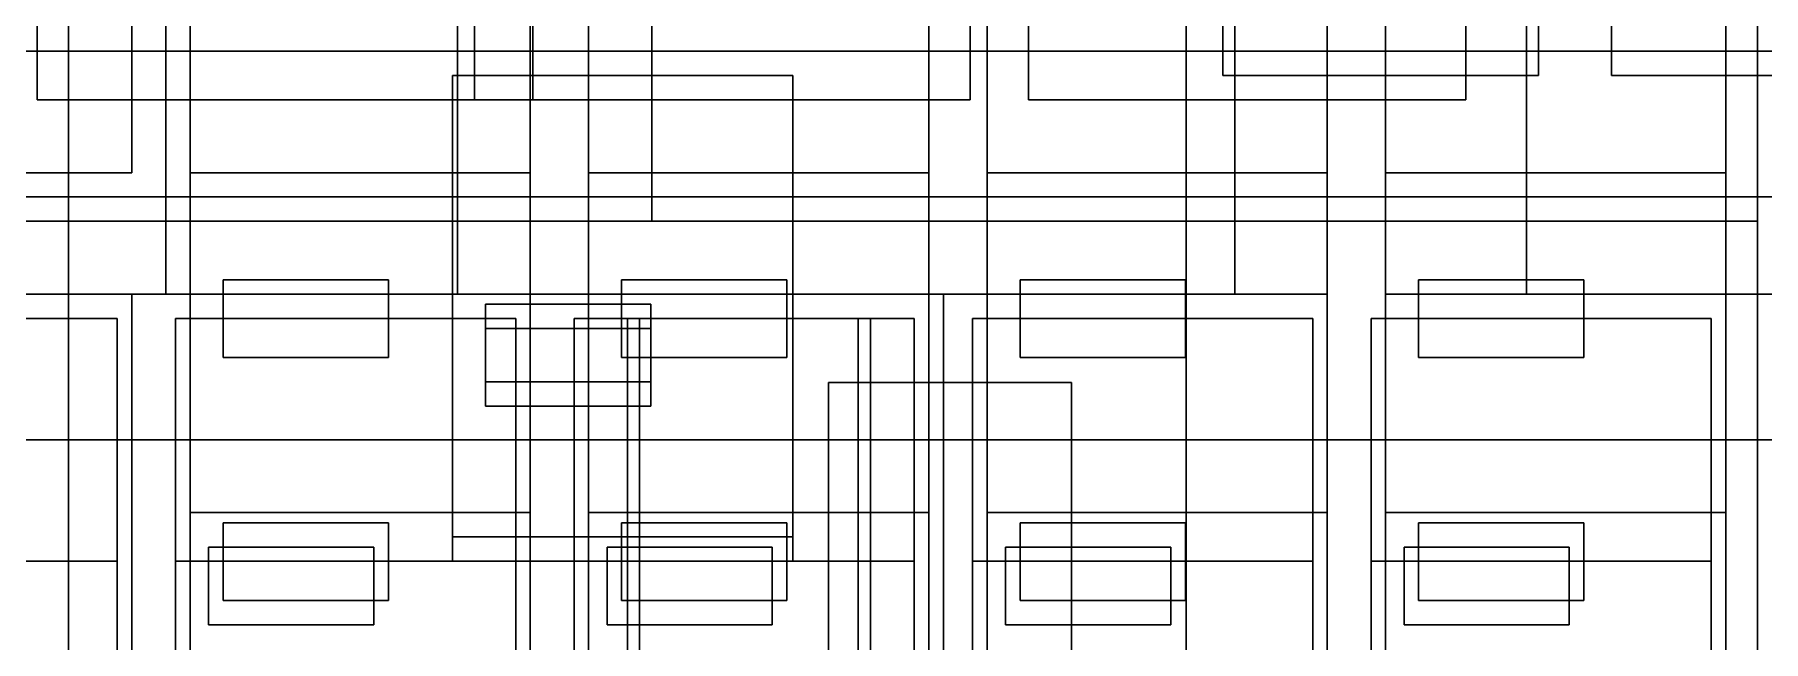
# Model space of a CAD drawing. Header units: feet. Extents: x -228 to 222, y -147 to 142.
# Drawn here: x 16.6 to 87.8, y -1.3 to 23.7 of the extents above; entities that cross this region are included whole.
import ezdxf

# ---------------------------------------------------------------- set-up
doc = ezdxf.new("R2010")
doc.units = ezdxf.units.FT
for name, color, linetype in [('bed', 7, 'CONTINUOUS'), ('burn_icu', 7, 'CONTINUOUS'), ('corridor_patient', 7, 'CONTINUOUS'), ('corridor_restricted', 7, 'CONTINUOUS'), ('corridor_sterile', 7, 'CONTINUOUS'), ('ed', 7, 'CONTINUOUS'), ('floor', 7, 'CONTINUOUS'), ('icu', 7, 'CONTINUOUS'), ('isolation_bed', 7, 'CONTINUOUS'), ('med_surg', 7, 'CONTINUOUS'), ('nicu', 7, 'CONTINUOUS'), ('oncology', 7, 'CONTINUOUS'), ('picu', 7, 'CONTINUOUS'), ('procedure', 7, 'CONTINUOUS'), ('rehab', 7, 'CONTINUOUS'), ('telemetry', 7, 'CONTINUOUS'), ('utility', 7, 'CONTINUOUS'), ('women', 7, 'CONTINUOUS')]:
    doc.layers.add(name, color=color, linetype=linetype)

msp = doc.modelspace()

# ---------------------------------------------------------------- linework, layer by layer
at = {"layer": 'bed'}
for points in [[(31.16, 13.58, 78.75), (24.36, 13.58, 78.75), (24.36, 13.58, 80.95), (31.16, 13.58, 80.95)], [(24.36, 13.58, 78.75), (24.36, 10.38, 78.75), (24.36, 10.38, 80.95), (24.36, 13.58, 80.95)], [(24.36, 10.38, 80.95), (31.16, 10.38, 80.95), (31.16, 13.58, 80.95), (24.36, 13.58, 80.95)], [(24.36, 10.38, 78.75), (24.36, 13.58, 78.75), (31.16, 13.58, 78.75), (31.16, 10.38, 78.75)], [(31.16, 13.58, 93.75), (24.36, 13.58, 93.75), (24.36, 13.58, 95.95), (31.16, 13.58, 95.95)], [(24.36, 13.58, 93.75), (24.36, 10.38, 93.75), (24.36, 10.38, 95.95), (24.36, 13.58, 95.95)], [(24.36, 10.38, 95.95), (31.16, 10.38, 95.95), (31.16, 13.58, 95.95), (24.36, 13.58, 95.95)], [(24.36, 10.38, 93.75), (24.36, 13.58, 93.75), (31.16, 13.58, 93.75), (31.16, 10.38, 93.75)], [(31.16, 13.58, 108.75), (24.36, 13.58, 108.75), (24.36, 13.58, 110.95), (31.16, 13.58, 110.95)], [(24.36, 13.58, 108.75), (24.36, 10.38, 108.75), (24.36, 10.38, 110.95), (24.36, 13.58, 110.95)], [(24.36, 10.38, 110.95), (31.16, 10.38, 110.95), (31.16, 13.58, 110.95), (24.36, 13.58, 110.95)], [(24.36, 10.38, 108.75), (24.36, 13.58, 108.75), (31.16, 13.58, 108.75), (31.16, 10.38, 108.75)], [(31.16, 13.58, 123.75), (24.36, 13.58, 123.75), (24.36, 13.58, 125.95), (31.16, 13.58, 125.95)], [(24.36, 13.58, 123.75), (24.36, 10.38, 123.75), (24.36, 10.38, 125.95), (24.36, 13.58, 125.95)], [(24.36, 10.38, 125.95), (31.16, 10.38, 125.95), (31.16, 13.58, 125.95), (24.36, 13.58, 125.95)], [(24.36, 10.38, 123.75), (24.36, 13.58, 123.75), (31.16, 13.58, 123.75), (31.16, 10.38, 123.75)], [(31.16, 10.38, 78.75), (31.16, 13.58, 78.75), (31.16, 13.58, 80.95), (31.16, 10.38, 80.95)], [(31.16, 10.38, 93.75), (31.16, 13.58, 93.75), (31.16, 13.58, 95.95), (31.16, 10.38, 95.95)], [(31.16, 10.38, 108.75), (31.16, 13.58, 108.75), (31.16, 13.58, 110.95), (31.16, 10.38, 110.95)], [(31.16, 10.38, 123.75), (31.16, 13.58, 123.75), (31.16, 13.58, 125.95), (31.16, 10.38, 125.95)], [(47.56, 13.58, 78.75), (40.76, 13.58, 78.75), (40.76, 13.58, 80.95), (47.56, 13.58, 80.95)], [(40.76, 13.58, 78.75), (40.76, 10.38, 78.75), (40.76, 10.38, 80.95), (40.76, 13.58, 80.95)], [(40.76, 10.38, 80.95), (47.56, 10.38, 80.95), (47.56, 13.58, 80.95), (40.76, 13.58, 80.95)], [(40.76, 10.38, 78.75), (40.76, 13.58, 78.75), (47.56, 13.58, 78.75), (47.56, 10.38, 78.75)], [(47.56, 13.58, 93.75), (40.76, 13.58, 93.75), (40.76, 13.58, 95.95), (47.56, 13.58, 95.95)], [(40.76, 13.58, 93.75), (40.76, 10.38, 93.75), (40.76, 10.38, 95.95), (40.76, 13.58, 95.95)], [(40.76, 10.38, 95.95), (47.56, 10.38, 95.95), (47.56, 13.58, 95.95), (40.76, 13.58, 95.95)], [(40.76, 10.38, 93.75), (40.76, 13.58, 93.75), (47.56, 13.58, 93.75), (47.56, 10.38, 93.75)], [(47.56, 13.58, 108.75), (40.76, 13.58, 108.75), (40.76, 13.58, 110.95), (47.56, 13.58, 110.95)], [(40.76, 13.58, 108.75), (40.76, 10.38, 108.75), (40.76, 10.38, 110.95), (40.76, 13.58, 110.95)], [(40.76, 10.38, 110.95), (47.56, 10.38, 110.95), (47.56, 13.58, 110.95), (40.76, 13.58, 110.95)], [(40.76, 10.38, 108.75), (40.76, 13.58, 108.75), (47.56, 13.58, 108.75), (47.56, 10.38, 108.75)], [(47.56, 13.58, 123.75), (40.76, 13.58, 123.75), (40.76, 13.58, 125.95), (47.56, 13.58, 125.95)], [(40.76, 13.58, 123.75), (40.76, 10.38, 123.75), (40.76, 10.38, 125.95), (40.76, 13.58, 125.95)], [(40.76, 10.38, 125.95), (47.56, 10.38, 125.95), (47.56, 13.58, 125.95), (40.76, 13.58, 125.95)], [(40.76, 10.38, 123.75), (40.76, 13.58, 123.75), (47.56, 13.58, 123.75), (47.56, 10.38, 123.75)], [(47.56, 10.38, 78.75), (47.56, 13.58, 78.75), (47.56, 13.58, 80.95), (47.56, 10.38, 80.95)], [(47.56, 10.38, 93.75), (47.56, 13.58, 93.75), (47.56, 13.58, 95.95), (47.56, 10.38, 95.95)], [(47.56, 10.38, 108.75), (47.56, 13.58, 108.75), (47.56, 13.58, 110.95), (47.56, 10.38, 110.95)], [(47.56, 10.38, 123.75), (47.56, 13.58, 123.75), (47.56, 13.58, 125.95), (47.56, 10.38, 125.95)], [(63.96, 13.58, 78.75), (57.16, 13.58, 78.75), (57.16, 13.58, 80.95), (63.96, 13.58, 80.95)], [(57.16, 13.58, 78.75), (57.16, 10.38, 78.75), (57.16, 10.38, 80.95), (57.16, 13.58, 80.95)], [(57.16, 10.38, 80.95), (63.96, 10.38, 80.95), (63.96, 13.58, 80.95), (57.16, 13.58, 80.95)], [(57.16, 10.38, 78.75), (57.16, 13.58, 78.75), (63.96, 13.58, 78.75), (63.96, 10.38, 78.75)], [(63.96, 13.58, 93.75), (57.16, 13.58, 93.75), (57.16, 13.58, 95.95), (63.96, 13.58, 95.95)], [(57.16, 13.58, 93.75), (57.16, 10.38, 93.75), (57.16, 10.38, 95.95), (57.16, 13.58, 95.95)], [(57.16, 10.38, 95.95), (63.96, 10.38, 95.95), (63.96, 13.58, 95.95), (57.16, 13.58, 95.95)], [(57.16, 10.38, 93.75), (57.16, 13.58, 93.75), (63.96, 13.58, 93.75), (63.96, 10.38, 93.75)], [(63.96, 13.58, 108.75), (57.16, 13.58, 108.75), (57.16, 13.58, 110.95), (63.96, 13.58, 110.95)], [(57.16, 13.58, 108.75), (57.16, 10.38, 108.75), (57.16, 10.38, 110.95), (57.16, 13.58, 110.95)], [(57.16, 10.38, 110.95), (63.96, 10.38, 110.95), (63.96, 13.58, 110.95), (57.16, 13.58, 110.95)], [(57.16, 10.38, 108.75), (57.16, 13.58, 108.75), (63.96, 13.58, 108.75), (63.96, 10.38, 108.75)], [(63.96, 13.58, 123.75), (57.16, 13.58, 123.75), (57.16, 13.58, 125.95), (63.96, 13.58, 125.95)], [(57.16, 13.58, 123.75), (57.16, 10.38, 123.75), (57.16, 10.38, 125.95), (57.16, 13.58, 125.95)], [(57.16, 10.38, 125.95), (63.96, 10.38, 125.95), (63.96, 13.58, 125.95), (57.16, 13.58, 125.95)], [(57.16, 10.38, 123.75), (57.16, 13.58, 123.75), (63.96, 13.58, 123.75), (63.96, 10.38, 123.75)], [(63.96, 10.38, 78.75), (63.96, 13.58, 78.75), (63.96, 13.58, 80.95), (63.96, 10.38, 80.95)], [(63.96, 10.38, 93.75), (63.96, 13.58, 93.75), (63.96, 13.58, 95.95), (63.96, 10.38, 95.95)], [(63.96, 10.38, 108.75), (63.96, 13.58, 108.75), (63.96, 13.58, 110.95), (63.96, 10.38, 110.95)], [(63.96, 10.38, 123.75), (63.96, 13.58, 123.75), (63.96, 13.58, 125.95), (63.96, 10.38, 125.95)], [(80.36, 13.58, 78.75), (73.56, 13.58, 78.75), (73.56, 13.58, 80.95), (80.36, 13.58, 80.95)], [(73.56, 13.58, 78.75), (73.56, 10.38, 78.75), (73.56, 10.38, 80.95), (73.56, 13.58, 80.95)], [(73.56, 10.38, 80.95), (80.36, 10.38, 80.95), (80.36, 13.58, 80.95), (73.56, 13.58, 80.95)], [(73.56, 10.38, 78.75), (73.56, 13.58, 78.75), (80.36, 13.58, 78.75), (80.36, 10.38, 78.75)], [(80.36, 13.58, 93.75), (73.56, 13.58, 93.75), (73.56, 13.58, 95.95), (80.36, 13.58, 95.95)], [(73.56, 13.58, 93.75), (73.56, 10.38, 93.75), (73.56, 10.38, 95.95), (73.56, 13.58, 95.95)], [(73.56, 10.38, 95.95), (80.36, 10.38, 95.95), (80.36, 13.58, 95.95), (73.56, 13.58, 95.95)], [(73.56, 10.38, 93.75), (73.56, 13.58, 93.75), (80.36, 13.58, 93.75), (80.36, 10.38, 93.75)], [(80.36, 13.58, 108.75), (73.56, 13.58, 108.75), (73.56, 13.58, 110.95), (80.36, 13.58, 110.95)], [(73.56, 13.58, 108.75), (73.56, 10.38, 108.75), (73.56, 10.38, 110.95), (73.56, 13.58, 110.95)], [(73.56, 10.38, 110.95), (80.36, 10.38, 110.95), (80.36, 13.58, 110.95), (73.56, 13.58, 110.95)], [(73.56, 10.38, 108.75), (73.56, 13.58, 108.75), (80.36, 13.58, 108.75), (80.36, 10.38, 108.75)], [(80.36, 13.58, 123.75), (73.56, 13.58, 123.75), (73.56, 13.58, 125.95), (80.36, 13.58, 125.95)], [(73.56, 13.58, 123.75), (73.56, 10.38, 123.75), (73.56, 10.38, 125.95), (73.56, 13.58, 125.95)], [(73.56, 10.38, 125.95), (80.36, 10.38, 125.95), (80.36, 13.58, 125.95), (73.56, 13.58, 125.95)], [(73.56, 10.38, 123.75), (73.56, 13.58, 123.75), (80.36, 13.58, 123.75), (80.36, 10.38, 123.75)], [(80.36, 10.38, 78.75), (80.36, 13.58, 78.75), (80.36, 13.58, 80.95), (80.36, 10.38, 80.95)], [(80.36, 10.38, 93.75), (80.36, 13.58, 93.75), (80.36, 13.58, 95.95), (80.36, 10.38, 95.95)], [(80.36, 10.38, 108.75), (80.36, 13.58, 108.75), (80.36, 13.58, 110.95), (80.36, 10.38, 110.95)], [(80.36, 10.38, 123.75), (80.36, 13.58, 123.75), (80.36, 13.58, 125.95), (80.36, 10.38, 125.95)], [(41.96, 12.58, 123.75), (35.16, 12.58, 123.75), (35.16, 12.58, 125.95), (41.96, 12.58, 125.95)], [(35.16, 12.58, 123.75), (35.16, 9.38, 123.75), (35.16, 9.38, 125.95), (35.16, 12.58, 125.95)], [(35.16, 9.38, 125.95), (41.96, 9.38, 125.95), (41.96, 12.58, 125.95), (35.16, 12.58, 125.95)], [(35.16, 9.38, 123.75), (35.16, 12.58, 123.75), (41.96, 12.58, 123.75), (41.96, 9.38, 123.75)], [(41.96, 9.38, 123.75), (41.96, 12.58, 123.75), (41.96, 12.58, 125.95), (41.96, 9.38, 125.95)], [(41.96, 11.58, 123.75), (35.16, 11.58, 123.75), (35.16, 11.58, 125.95), (41.96, 11.58, 125.95)], [(35.16, 11.58, 123.75), (35.16, 8.38, 123.75), (35.16, 8.38, 125.95), (35.16, 11.58, 125.95)], [(35.16, 8.38, 125.95), (41.96, 8.38, 125.95), (41.96, 11.58, 125.95), (35.16, 11.58, 125.95)], [(35.16, 8.38, 123.75), (35.16, 11.58, 123.75), (41.96, 11.58, 123.75), (41.96, 8.38, 123.75)], [(41.96, 8.38, 123.75), (41.96, 11.58, 123.75), (41.96, 11.58, 125.95), (41.96, 8.38, 125.95)], [(24.36, 10.38, 78.75), (31.16, 10.38, 78.75), (31.16, 10.38, 80.95), (24.36, 10.38, 80.95)], [(24.36, 10.38, 93.75), (31.16, 10.38, 93.75), (31.16, 10.38, 95.95), (24.36, 10.38, 95.95)], [(24.36, 10.38, 108.75), (31.16, 10.38, 108.75), (31.16, 10.38, 110.95), (24.36, 10.38, 110.95)], [(24.36, 10.38, 123.75), (31.16, 10.38, 123.75), (31.16, 10.38, 125.95), (24.36, 10.38, 125.95)], [(40.76, 10.38, 78.75), (47.56, 10.38, 78.75), (47.56, 10.38, 80.95), (40.76, 10.38, 80.95)], [(40.76, 10.38, 93.75), (47.56, 10.38, 93.75), (47.56, 10.38, 95.95), (40.76, 10.38, 95.95)], [(40.76, 10.38, 108.75), (47.56, 10.38, 108.75), (47.56, 10.38, 110.95), (40.76, 10.38, 110.95)], [(40.76, 10.38, 123.75), (47.56, 10.38, 123.75), (47.56, 10.38, 125.95), (40.76, 10.38, 125.95)], [(57.16, 10.38, 78.75), (63.96, 10.38, 78.75), (63.96, 10.38, 80.95), (57.16, 10.38, 80.95)], [(57.16, 10.38, 93.75), (63.96, 10.38, 93.75), (63.96, 10.38, 95.95), (57.16, 10.38, 95.95)], [(57.16, 10.38, 108.75), (63.96, 10.38, 108.75), (63.96, 10.38, 110.95), (57.16, 10.38, 110.95)], [(57.16, 10.38, 123.75), (63.96, 10.38, 123.75), (63.96, 10.38, 125.95), (57.16, 10.38, 125.95)], [(73.56, 10.38, 78.75), (80.36, 10.38, 78.75), (80.36, 10.38, 80.95), (73.56, 10.38, 80.95)], [(73.56, 10.38, 93.75), (80.36, 10.38, 93.75), (80.36, 10.38, 95.95), (73.56, 10.38, 95.95)], [(73.56, 10.38, 108.75), (80.36, 10.38, 108.75), (80.36, 10.38, 110.95), (73.56, 10.38, 110.95)], [(73.56, 10.38, 123.75), (80.36, 10.38, 123.75), (80.36, 10.38, 125.95), (73.56, 10.38, 125.95)], [(35.16, 9.38, 123.75), (41.96, 9.38, 123.75), (41.96, 9.38, 125.95), (35.16, 9.38, 125.95)], [(35.16, 8.38, 123.75), (41.96, 8.38, 123.75), (41.96, 8.38, 125.95), (35.16, 8.38, 125.95)], [(31.16, 3.58, 168.75), (24.36, 3.58, 168.75), (24.36, 3.58, 170.95), (31.16, 3.58, 170.95)], [(24.36, 3.58, 168.75), (24.36, 0.38, 168.75), (24.36, 0.38, 170.95), (24.36, 3.58, 170.95)], [(24.36, 0.38, 170.95), (31.16, 0.38, 170.95), (31.16, 3.58, 170.95), (24.36, 3.58, 170.95)], [(24.36, 0.38, 168.75), (24.36, 3.58, 168.75), (31.16, 3.58, 168.75), (31.16, 0.38, 168.75)], [(31.16, 3.58, 183.75), (24.36, 3.58, 183.75), (24.36, 3.58, 185.95), (31.16, 3.58, 185.95)], [(24.36, 3.58, 183.75), (24.36, 0.38, 183.75), (24.36, 0.38, 185.95), (24.36, 3.58, 185.95)], [(24.36, 0.38, 185.95), (31.16, 0.38, 185.95), (31.16, 3.58, 185.95), (24.36, 3.58, 185.95)], [(24.36, 0.38, 183.75), (24.36, 3.58, 183.75), (31.16, 3.58, 183.75), (31.16, 0.38, 183.75)], [(31.16, 0.38, 168.75), (31.16, 3.58, 168.75), (31.16, 3.58, 170.95), (31.16, 0.38, 170.95)], [(31.16, 0.38, 183.75), (31.16, 3.58, 183.75), (31.16, 3.58, 185.95), (31.16, 0.38, 185.95)], [(47.56, 3.58, 168.75), (40.76, 3.58, 168.75), (40.76, 3.58, 170.95), (47.56, 3.58, 170.95)], [(40.76, 3.58, 168.75), (40.76, 0.38, 168.75), (40.76, 0.38, 170.95), (40.76, 3.58, 170.95)], [(40.76, 0.38, 170.95), (47.56, 0.38, 170.95), (47.56, 3.58, 170.95), (40.76, 3.58, 170.95)], [(40.76, 0.38, 168.75), (40.76, 3.58, 168.75), (47.56, 3.58, 168.75), (47.56, 0.38, 168.75)], [(47.56, 0.38, 168.75), (47.56, 3.58, 168.75), (47.56, 3.58, 170.95), (47.56, 0.38, 170.95)], [(63.96, 3.58, 168.75), (57.16, 3.58, 168.75), (57.16, 3.58, 170.95), (63.96, 3.58, 170.95)], [(57.16, 3.58, 168.75), (57.16, 0.38, 168.75), (57.16, 0.38, 170.95), (57.16, 3.58, 170.95)], [(57.16, 0.38, 170.95), (63.96, 0.38, 170.95), (63.96, 3.58, 170.95), (57.16, 3.58, 170.95)], [(57.16, 0.38, 168.75), (57.16, 3.58, 168.75), (63.96, 3.58, 168.75), (63.96, 0.38, 168.75)], [(63.96, 0.38, 168.75), (63.96, 3.58, 168.75), (63.96, 3.58, 170.95), (63.96, 0.38, 170.95)], [(80.36, 3.58, 168.75), (73.56, 3.58, 168.75), (73.56, 3.58, 170.95), (80.36, 3.58, 170.95)], [(73.56, 3.58, 168.75), (73.56, 0.38, 168.75), (73.56, 0.38, 170.95), (73.56, 3.58, 170.95)], [(73.56, 0.38, 170.95), (80.36, 0.38, 170.95), (80.36, 3.58, 170.95), (73.56, 3.58, 170.95)], [(73.56, 0.38, 168.75), (73.56, 3.58, 168.75), (80.36, 3.58, 168.75), (80.36, 0.38, 168.75)], [(80.36, 0.38, 168.75), (80.36, 3.58, 168.75), (80.36, 3.58, 170.95), (80.36, 0.38, 170.95)], [(46.96, 2.58, 138.75), (40.16, 2.58, 138.75), (40.16, 2.58, 140.95), (46.96, 2.58, 140.95)], [(40.16, 2.58, 138.75), (40.16, -0.62, 138.75), (40.16, -0.62, 140.95), (40.16, 2.58, 140.95)], [(40.16, -0.62, 140.95), (46.96, -0.62, 140.95), (46.96, 2.58, 140.95), (40.16, 2.58, 140.95)], [(40.16, -0.62, 138.75), (40.16, 2.58, 138.75), (46.96, 2.58, 138.75), (46.96, -0.62, 138.75)], [(46.96, -0.62, 138.75), (46.96, 2.58, 138.75), (46.96, 2.58, 140.95), (46.96, -0.62, 140.95)], [(63.36, 2.58, 138.75), (56.56, 2.58, 138.75), (56.56, 2.58, 140.95), (63.36, 2.58, 140.95)], [(56.56, 2.58, 138.75), (56.56, -0.62, 138.75), (56.56, -0.62, 140.95), (56.56, 2.58, 140.95)], [(56.56, -0.62, 140.95), (63.36, -0.62, 140.95), (63.36, 2.58, 140.95), (56.56, 2.58, 140.95)], [(56.56, -0.62, 138.75), (56.56, 2.58, 138.75), (63.36, 2.58, 138.75), (63.36, -0.62, 138.75)], [(63.36, -0.62, 138.75), (63.36, 2.58, 138.75), (63.36, 2.58, 140.95), (63.36, -0.62, 140.95)], [(79.76, 2.58, 138.75), (72.96, 2.58, 138.75), (72.96, 2.58, 140.95), (79.76, 2.58, 140.95)], [(72.96, 2.58, 138.75), (72.96, -0.62, 138.75), (72.96, -0.62, 140.95), (72.96, 2.58, 140.95)], [(72.96, -0.62, 140.95), (79.76, -0.62, 140.95), (79.76, 2.58, 140.95), (72.96, 2.58, 140.95)], [(72.96, -0.62, 138.75), (72.96, 2.58, 138.75), (79.76, 2.58, 138.75), (79.76, -0.62, 138.75)], [(79.76, -0.62, 138.75), (79.76, 2.58, 138.75), (79.76, 2.58, 140.95), (79.76, -0.62, 140.95)], [(24.36, 0.38, 168.75), (31.16, 0.38, 168.75), (31.16, 0.38, 170.95), (24.36, 0.38, 170.95)], [(24.36, 0.38, 183.75), (31.16, 0.38, 183.75), (31.16, 0.38, 185.95), (24.36, 0.38, 185.95)], [(40.76, 0.38, 168.75), (47.56, 0.38, 168.75), (47.56, 0.38, 170.95), (40.76, 0.38, 170.95)], [(57.16, 0.38, 168.75), (63.96, 0.38, 168.75), (63.96, 0.38, 170.95), (57.16, 0.38, 170.95)], [(73.56, 0.38, 168.75), (80.36, 0.38, 168.75), (80.36, 0.38, 170.95), (73.56, 0.38, 170.95)], [(40.16, -0.62, 138.75), (46.96, -0.62, 138.75), (46.96, -0.62, 140.95), (40.16, -0.62, 140.95)], [(56.56, -0.62, 138.75), (63.36, -0.62, 138.75), (63.36, -0.62, 140.95), (56.56, -0.62, 140.95)], [(72.96, -0.62, 138.75), (79.76, -0.62, 138.75), (79.76, -0.62, 140.95), (72.96, -0.62, 140.95)]]:
    msp.add_3dface(points, dxfattribs=at)
at = {"layer": 'burn_icu'}
for points in [[(87.5, 42, 60), (87.5, -42, 60), (87.5, -42, 62.5), (87.5, 42, 62.5)], [(87.5, -42, 62.5), (222.5, -42, 62.5), (222.5, 42, 62.5), (87.5, 42, 62.5)], [(87.5, -42, 60), (87.5, 42, 60), (222.5, 42, 60), (222.5, -42, 60)]]:
    msp.add_3dface(points, dxfattribs=at)
at = {"layer": 'corridor_patient'}
for points in [[(51, 12, 62.4), (41, 12, 62.4), (41, 12, 63.6), (51, 12, 63.6)], [(41, 12, 62.4), (41, -56, 62.4), (41, -56, 63.6), (41, 12, 63.6)], [(41, -56, 63.6), (51, -56, 63.6), (51, 12, 63.6), (41, 12, 63.6)], [(41, -56, 62.4), (41, 12, 62.4), (51, 12, 62.4), (51, -56, 62.4)], [(50.5, 12, 122.4), (41.5, 12, 122.4), (41.5, 12, 123.6), (50.5, 12, 123.6)], [(41.5, 12, 122.4), (41.5, -56, 122.4), (41.5, -56, 123.6), (41.5, 12, 123.6)], [(41.5, -56, 123.6), (50.5, -56, 123.6), (50.5, 12, 123.6), (41.5, 12, 123.6)], [(41.5, -56, 122.4), (41.5, 12, 122.4), (50.5, 12, 122.4), (50.5, -56, 122.4)], [(50.5, -56, 122.4), (50.5, 12, 122.4), (50.5, 12, 123.6), (50.5, -56, 123.6)], [(51, -56, 62.4), (51, 12, 62.4), (51, 12, 63.6), (51, -56, 63.6)], [(59.28, 9.36, 32.4), (49.28, 9.36, 32.4), (49.28, 9.36, 33.6), (59.28, 9.36, 33.6)], [(49.28, 9.36, 32.4), (49.28, -58.64, 32.4), (49.28, -58.64, 33.6), (49.28, 9.36, 33.6)], [(49.28, -58.64, 33.6), (59.28, -58.64, 33.6), (59.28, 9.36, 33.6), (49.28, 9.36, 33.6)], [(49.28, -58.64, 32.4), (49.28, 9.36, 32.4), (59.28, 9.36, 32.4), (59.28, -58.64, 32.4)], [(59.28, -58.64, 32.4), (59.28, 9.36, 32.4), (59.28, 9.36, 33.6), (59.28, -58.64, 33.6)]]:
    msp.add_3dface(points, dxfattribs=at)
at = {"layer": 'corridor_restricted'}
for points in [[(59.28, 9.36, 47.4), (49.28, 9.36, 47.4), (49.28, 9.36, 48.6), (59.28, 9.36, 48.6)], [(49.28, 9.36, 47.4), (49.28, -58.64, 47.4), (49.28, -58.64, 48.6), (49.28, 9.36, 48.6)], [(49.28, -58.64, 48.6), (59.28, -58.64, 48.6), (59.28, 9.36, 48.6), (49.28, 9.36, 48.6)], [(49.28, -58.64, 47.4), (49.28, 9.36, 47.4), (59.28, 9.36, 47.4), (59.28, -58.64, 47.4)], [(59.28, -58.64, 47.4), (59.28, 9.36, 47.4), (59.28, 9.36, 48.6), (59.28, -58.64, 48.6)]]:
    msp.add_3dface(points, dxfattribs=at)
at = {"layer": 'corridor_sterile'}
for points in [[(54, 13, 45), (-54, 13, 45), (-54, 13, 49.4), (54, 13, 49.4)], [(-54, -13, 49.4), (54, -13, 49.4), (54, 13, 49.4), (-54, 13, 49.4)], [(-54, -13, 45), (-54, 13, 45), (54, 13, 45), (54, -13, 45)], [(54, -13, 45), (54, 13, 45), (54, 13, 49.4), (54, -13, 49.4)]]:
    msp.add_3dface(points, dxfattribs=at)
at = {"layer": 'ed'}
for points in [[(65.5, 38, 30), (65.5, 22, 30), (65.5, 22, 34.6), (65.5, 38, 34.6)], [(65.5, 22, 34.6), (78.5, 22, 34.6), (78.5, 38, 34.6), (65.5, 38, 34.6)], [(65.5, 22, 30), (65.5, 38, 30), (78.5, 38, 30), (78.5, 22, 30)], [(78.5, 22, 30), (78.5, 38, 30), (78.5, 38, 34.6), (78.5, 22, 34.6)], [(81.5, 38, 30), (81.5, 22, 30), (81.5, 22, 34.6), (81.5, 38, 34.6)], [(81.5, 22, 34.6), (94.5, 22, 34.6), (94.5, 38, 34.6), (81.5, 38, 34.6)], [(81.5, 22, 30), (81.5, 38, 30), (94.5, 38, 30), (94.5, 22, 30)], [(65.5, 22, 30), (78.5, 22, 30), (78.5, 22, 34.6), (65.5, 22, 34.6)], [(81.5, 22, 30), (94.5, 22, 30), (94.5, 22, 34.6), (81.5, 22, 34.6)]]:
    msp.add_3dface(points, dxfattribs=at)
at = {"layer": 'floor'}
for points in [[(-215, -135, 0.275), (215, -135, 0.275), (215, 135, 0.275), (-215, 135, 0.275)], [(-215, -135, -0.275), (-215, 135, -0.275), (215, 135, -0.275), (215, -135, -0.275)], [(-215, -135, 15.275), (215, -135, 15.275), (215, 135, 15.275), (-215, 135, 15.275)], [(-215, -135, 14.725), (-215, 135, 14.725), (215, 135, 14.725), (215, -135, 14.725)], [(-215, -135, 30.275), (215, -135, 30.275), (215, 135, 30.275), (-215, 135, 30.275)], [(-215, -135, 29.725), (-215, 135, 29.725), (215, 135, 29.725), (215, -135, 29.725)], [(-215, -135, 45.275), (215, -135, 45.275), (215, 135, 45.275), (-215, 135, 45.275)], [(-215, -135, 44.725), (-215, 135, 44.725), (215, 135, 44.725), (215, -135, 44.725)], [(-215, -135, 60.275), (215, -135, 60.275), (215, 135, 60.275), (-215, 135, 60.275)], [(-215, -135, 59.725), (-215, 135, 59.725), (215, 135, 59.725), (215, -135, 59.725)], [(-165, -105, 75.275), (165, -105, 75.275), (165, 105, 75.275), (-165, 105, 75.275)], [(-165, -105, 74.725), (-165, 105, 74.725), (165, 105, 74.725), (165, -105, 74.725)], [(-165, -105, 90.275), (165, -105, 90.275), (165, 105, 90.275), (-165, 105, 90.275)], [(-165, -105, 89.725), (-165, 105, 89.725), (165, 105, 89.725), (165, -105, 89.725)], [(-165, -105, 105.275), (165, -105, 105.275), (165, 105, 105.275), (-165, 105, 105.275)], [(-165, -105, 104.725), (-165, 105, 104.725), (165, 105, 104.725), (165, -105, 104.725)], [(-165, -105, 120.275), (165, -105, 120.275), (165, 105, 120.275), (-165, 105, 120.275)], [(-165, -105, 119.725), (-165, 105, 119.725), (165, 105, 119.725), (165, -105, 119.725)], [(-165, -105, 135.275), (165, -105, 135.275), (165, 105, 135.275), (-165, 105, 135.275)], [(-165, -105, 134.725), (-165, 105, 134.725), (165, 105, 134.725), (165, -105, 134.725)], [(-165, -105, 150.275), (165, -105, 150.275), (165, 105, 150.275), (-165, 105, 150.275)], [(-165, -105, 149.725), (-165, 105, 149.725), (165, 105, 149.725), (165, -105, 149.725)], [(-165, -105, 165.275), (165, -105, 165.275), (165, 105, 165.275), (-165, 105, 165.275)], [(-165, -105, 164.725), (-165, 105, 164.725), (165, 105, 164.725), (165, -105, 164.725)], [(-165, -105, 180.275), (165, -105, 180.275), (165, 105, 180.275), (-165, 105, 180.275)], [(-165, -105, 179.725), (-165, 105, 179.725), (165, 105, 179.725), (165, -105, 179.725)], [(-165, -95, 195.275), (165, -95, 195.275), (165, 95, 195.275), (-165, 95, 195.275)], [(-165, -95, 194.725), (-165, 95, 194.725), (165, 95, 194.725), (165, -95, 194.725)], [(-165, -95, 210.275), (165, -95, 210.275), (165, 95, 210.275), (-165, 95, 210.275)], [(-165, -95, 209.725), (-165, 95, 209.725), (165, 95, 209.725), (165, -95, 209.725)], [(-130, -75, 225.275), (130, -75, 225.275), (130, 75, 225.275), (-130, 75, 225.275)], [(-130, -75, 224.725), (-130, 75, 224.725), (130, 75, 224.725), (130, -75, 224.725)]]:
    msp.add_3dface(points, dxfattribs=at)
at = {"layer": 'icu'}
for points in [[(-47.5, 16, 62.5), (87.5, 16, 62.5), (87.5, 100, 62.5), (-47.5, 100, 62.5)], [(-47.5, 16, 60), (-47.5, 100, 60), (87.5, 100, 60), (87.5, 16, 60)], [(87.5, 16, 60), (87.5, 100, 60), (87.5, 100, 62.5), (87.5, 16, 62.5)], [(16.7, 43, 60), (16.7, 21, 60), (16.7, 21, 64.2), (16.7, 43, 64.2)], [(16.7, 21, 64.2), (34.7, 21, 64.2), (34.7, 43, 64.2), (16.7, 43, 64.2)], [(16.7, 21, 60), (16.7, 43, 60), (34.7, 43, 60), (34.7, 21, 60)], [(34.7, 21, 60), (34.7, 43, 60), (34.7, 43, 64.2), (34.7, 21, 64.2)], [(37.1, 43, 60), (37.1, 21, 60), (37.1, 21, 64.2), (37.1, 43, 64.2)], [(37.1, 21, 64.2), (55.1, 21, 64.2), (55.1, 43, 64.2), (37.1, 43, 64.2)], [(37.1, 21, 60), (37.1, 43, 60), (55.1, 43, 60), (55.1, 21, 60)], [(55.1, 21, 60), (55.1, 43, 60), (55.1, 43, 64.2), (55.1, 21, 64.2)], [(57.5, 43, 60), (57.5, 21, 60), (57.5, 21, 64.2), (57.5, 43, 64.2)], [(57.5, 21, 64.2), (75.5, 21, 64.2), (75.5, 43, 64.2), (57.5, 43, 64.2)], [(57.5, 21, 60), (57.5, 43, 60), (75.5, 43, 60), (75.5, 21, 60)], [(75.5, 21, 60), (75.5, 43, 60), (75.5, 43, 64.2), (75.5, 21, 64.2)], [(16.7, 21, 60), (34.7, 21, 60), (34.7, 21, 64.2), (16.7, 21, 64.2)], [(37.1, 21, 60), (55.1, 21, 60), (55.1, 21, 64.2), (37.1, 21, 64.2)], [(57.5, 21, 60), (75.5, 21, 60), (75.5, 21, 64.2), (57.5, 21, 64.2)], [(-47.5, 16, 60), (87.5, 16, 60), (87.5, 16, 62.5), (-47.5, 16, 62.5)]]:
    msp.add_3dface(points, dxfattribs=at)
at = {"layer": 'isolation_bed'}
for points in [[(30.56, 2.58, 138.75), (23.76, 2.58, 138.75), (23.76, 2.58, 140.95), (30.56, 2.58, 140.95)], [(23.76, 2.58, 138.75), (23.76, -0.62, 138.75), (23.76, -0.62, 140.95), (23.76, 2.58, 140.95)], [(23.76, -0.62, 140.95), (30.56, -0.62, 140.95), (30.56, 2.58, 140.95), (23.76, 2.58, 140.95)], [(23.76, -0.62, 138.75), (23.76, 2.58, 138.75), (30.56, 2.58, 138.75), (30.56, -0.62, 138.75)], [(30.56, -0.62, 138.75), (30.56, 2.58, 138.75), (30.56, 2.58, 140.95), (30.56, -0.62, 140.95)], [(23.76, -0.62, 138.75), (30.56, -0.62, 138.75), (30.56, -0.62, 140.95), (23.76, -0.62, 140.95)]]:
    msp.add_3dface(points, dxfattribs=at)
at = {"layer": 'med_surg'}
for points in [[(18, 52, 75), (18, -52, 75), (18, -52, 77.5), (18, 52, 77.5)], [(18, -52, 77.5), (146, -52, 77.5), (146, 52, 77.5), (18, 52, 77.5)], [(18, -52, 75), (18, 52, 75), (146, 52, 75), (146, -52, 75)], [(18, 52, 90), (18, -52, 90), (18, -52, 92.5), (18, 52, 92.5)], [(18, -52, 92.5), (146, -52, 92.5), (146, 52, 92.5), (18, 52, 92.5)], [(18, -52, 90), (18, 52, 90), (146, 52, 90), (146, -52, 90)], [(18, 52, 105), (18, -52, 105), (18, -52, 107.5), (18, 52, 107.5)], [(18, -52, 107.5), (146, -52, 107.5), (146, 52, 107.5), (18, 52, 107.5)], [(18, -52, 105), (18, 52, 105), (146, 52, 105), (146, -52, 105)], [(37, 23, 75), (23, 23, 75), (23, 23, 79.2), (37, 23, 79.2)], [(23, 23, 75), (23, 4, 75), (23, 4, 79.2), (23, 23, 79.2)], [(23, 4, 79.2), (37, 4, 79.2), (37, 23, 79.2), (23, 23, 79.2)], [(23, 4, 75), (23, 23, 75), (37, 23, 75), (37, 4, 75)], [(37, 23, 90), (23, 23, 90), (23, 23, 94.2), (37, 23, 94.2)], [(23, 23, 90), (23, 4, 90), (23, 4, 94.2), (23, 23, 94.2)], [(23, 4, 94.2), (37, 4, 94.2), (37, 23, 94.2), (23, 23, 94.2)], [(23, 4, 90), (23, 23, 90), (37, 23, 90), (37, 4, 90)], [(37, 23, 105), (23, 23, 105), (23, 23, 109.2), (37, 23, 109.2)], [(23, 23, 105), (23, 4, 105), (23, 4, 109.2), (23, 23, 109.2)], [(23, 4, 109.2), (37, 4, 109.2), (37, 23, 109.2), (23, 23, 109.2)], [(23, 4, 105), (23, 23, 105), (37, 23, 105), (37, 4, 105)], [(37, 4, 75), (37, 23, 75), (37, 23, 79.2), (37, 4, 79.2)], [(37, 4, 90), (37, 23, 90), (37, 23, 94.2), (37, 4, 94.2)], [(37, 4, 105), (37, 23, 105), (37, 23, 109.2), (37, 4, 109.2)], [(53.4, 23, 75), (39.4, 23, 75), (39.4, 23, 79.2), (53.4, 23, 79.2)], [(39.4, 23, 75), (39.4, 4, 75), (39.4, 4, 79.2), (39.4, 23, 79.2)], [(39.4, 4, 79.2), (53.4, 4, 79.2), (53.4, 23, 79.2), (39.4, 23, 79.2)], [(39.4, 4, 75), (39.4, 23, 75), (53.4, 23, 75), (53.4, 4, 75)], [(53.4, 23, 90), (39.4, 23, 90), (39.4, 23, 94.2), (53.4, 23, 94.2)], [(39.4, 23, 90), (39.4, 4, 90), (39.4, 4, 94.2), (39.4, 23, 94.2)], [(39.4, 4, 94.2), (53.4, 4, 94.2), (53.4, 23, 94.2), (39.4, 23, 94.2)], [(39.4, 4, 90), (39.4, 23, 90), (53.4, 23, 90), (53.4, 4, 90)], [(53.4, 23, 105), (39.4, 23, 105), (39.4, 23, 109.2), (53.4, 23, 109.2)], [(39.4, 23, 105), (39.4, 4, 105), (39.4, 4, 109.2), (39.4, 23, 109.2)], [(39.4, 4, 109.2), (53.4, 4, 109.2), (53.4, 23, 109.2), (39.4, 23, 109.2)], [(39.4, 4, 105), (39.4, 23, 105), (53.4, 23, 105), (53.4, 4, 105)], [(53.4, 4, 75), (53.4, 23, 75), (53.4, 23, 79.2), (53.4, 4, 79.2)], [(53.4, 4, 90), (53.4, 23, 90), (53.4, 23, 94.2), (53.4, 4, 94.2)], [(53.4, 4, 105), (53.4, 23, 105), (53.4, 23, 109.2), (53.4, 4, 109.2)], [(69.8, 23, 75), (55.8, 23, 75), (55.8, 23, 79.2), (69.8, 23, 79.2)], [(55.8, 23, 75), (55.8, 4, 75), (55.8, 4, 79.2), (55.8, 23, 79.2)], [(55.8, 4, 79.2), (69.8, 4, 79.2), (69.8, 23, 79.2), (55.8, 23, 79.2)], [(55.8, 4, 75), (55.8, 23, 75), (69.8, 23, 75), (69.8, 4, 75)], [(69.8, 23, 90), (55.8, 23, 90), (55.8, 23, 94.2), (69.8, 23, 94.2)], [(55.8, 23, 90), (55.8, 4, 90), (55.8, 4, 94.2), (55.8, 23, 94.2)], [(55.8, 4, 94.2), (69.8, 4, 94.2), (69.8, 23, 94.2), (55.8, 23, 94.2)], [(55.8, 4, 90), (55.8, 23, 90), (69.8, 23, 90), (69.8, 4, 90)], [(69.8, 23, 105), (55.8, 23, 105), (55.8, 23, 109.2), (69.8, 23, 109.2)], [(55.8, 23, 105), (55.8, 4, 105), (55.8, 4, 109.2), (55.8, 23, 109.2)], [(55.8, 4, 109.2), (69.8, 4, 109.2), (69.8, 23, 109.2), (55.8, 23, 109.2)], [(55.8, 4, 105), (55.8, 23, 105), (69.8, 23, 105), (69.8, 4, 105)], [(69.8, 4, 75), (69.8, 23, 75), (69.8, 23, 79.2), (69.8, 4, 79.2)], [(69.8, 4, 90), (69.8, 23, 90), (69.8, 23, 94.2), (69.8, 4, 94.2)], [(69.8, 4, 105), (69.8, 23, 105), (69.8, 23, 109.2), (69.8, 4, 109.2)], [(86.2, 23, 75), (72.2, 23, 75), (72.2, 23, 79.2), (86.2, 23, 79.2)], [(72.2, 23, 75), (72.2, 4, 75), (72.2, 4, 79.2), (72.2, 23, 79.2)], [(72.2, 4, 79.2), (86.2, 4, 79.2), (86.2, 23, 79.2), (72.2, 23, 79.2)], [(72.2, 4, 75), (72.2, 23, 75), (86.2, 23, 75), (86.2, 4, 75)], [(86.2, 23, 90), (72.2, 23, 90), (72.2, 23, 94.2), (86.2, 23, 94.2)], [(72.2, 23, 90), (72.2, 4, 90), (72.2, 4, 94.2), (72.2, 23, 94.2)], [(72.2, 4, 94.2), (86.2, 4, 94.2), (86.2, 23, 94.2), (72.2, 23, 94.2)], [(72.2, 4, 90), (72.2, 23, 90), (86.2, 23, 90), (86.2, 4, 90)], [(86.2, 23, 105), (72.2, 23, 105), (72.2, 23, 109.2), (86.2, 23, 109.2)], [(72.2, 23, 105), (72.2, 4, 105), (72.2, 4, 109.2), (72.2, 23, 109.2)], [(72.2, 4, 109.2), (86.2, 4, 109.2), (86.2, 23, 109.2), (72.2, 23, 109.2)], [(72.2, 4, 105), (72.2, 23, 105), (86.2, 23, 105), (86.2, 4, 105)], [(86.2, 4, 75), (86.2, 23, 75), (86.2, 23, 79.2), (86.2, 4, 79.2)], [(86.2, 4, 90), (86.2, 23, 90), (86.2, 23, 94.2), (86.2, 4, 94.2)], [(86.2, 4, 105), (86.2, 23, 105), (86.2, 23, 109.2), (86.2, 4, 109.2)], [(23, 4, 75), (37, 4, 75), (37, 4, 79.2), (23, 4, 79.2)], [(23, 4, 90), (37, 4, 90), (37, 4, 94.2), (23, 4, 94.2)], [(23, 4, 105), (37, 4, 105), (37, 4, 109.2), (23, 4, 109.2)], [(39.4, 4, 75), (53.4, 4, 75), (53.4, 4, 79.2), (39.4, 4, 79.2)], [(39.4, 4, 90), (53.4, 4, 90), (53.4, 4, 94.2), (39.4, 4, 94.2)], [(39.4, 4, 105), (53.4, 4, 105), (53.4, 4, 109.2), (39.4, 4, 109.2)], [(55.8, 4, 75), (69.8, 4, 75), (69.8, 4, 79.2), (55.8, 4, 79.2)], [(55.8, 4, 90), (69.8, 4, 90), (69.8, 4, 94.2), (55.8, 4, 94.2)], [(55.8, 4, 105), (69.8, 4, 105), (69.8, 4, 109.2), (55.8, 4, 109.2)], [(72.2, 4, 75), (86.2, 4, 75), (86.2, 4, 79.2), (72.2, 4, 79.2)], [(72.2, 4, 90), (86.2, 4, 90), (86.2, 4, 94.2), (72.2, 4, 94.2)], [(72.2, 4, 105), (86.2, 4, 105), (86.2, 4, 109.2), (72.2, 4, 109.2)]]:
    msp.add_3dface(points, dxfattribs=at)
at = {"layer": 'nicu'}
for points in [[(-86, 16, 152.5), (42, 16, 152.5), (42, 100, 152.5), (-86, 100, 152.5)], [(-86, 16, 150), (-86, 100, 150), (42, 100, 150), (42, 16, 150)], [(42, 16, 150), (42, 100, 150), (42, 100, 152.5), (42, 16, 152.5)], [(-86, 16, 150), (42, 16, 150), (42, 16, 152.5), (-86, 16, 152.5)]]:
    msp.add_3dface(points, dxfattribs=at)
at = {"layer": 'oncology'}
for points in [[(18, 42, 165), (18, -42, 165), (18, -42, 167.5), (18, 42, 167.5)], [(18, -42, 167.5), (146, -42, 167.5), (146, 42, 167.5), (18, 42, 167.5)], [(18, -42, 165), (18, 42, 165), (146, 42, 165), (146, -42, 165)], [(23, 37, 165), (23, 18, 165), (23, 18, 169.2), (23, 37, 169.2)], [(23, 18, 169.2), (37, 18, 169.2), (37, 37, 169.2), (23, 37, 169.2)], [(23, 18, 165), (23, 37, 165), (37, 37, 165), (37, 18, 165)], [(37, 18, 165), (37, 37, 165), (37, 37, 169.2), (37, 18, 169.2)], [(39.4, 37, 165), (39.4, 18, 165), (39.4, 18, 169.2), (39.4, 37, 169.2)], [(39.4, 18, 169.2), (53.4, 18, 169.2), (53.4, 37, 169.2), (39.4, 37, 169.2)], [(39.4, 18, 165), (39.4, 37, 165), (53.4, 37, 165), (53.4, 18, 165)], [(53.4, 18, 165), (53.4, 37, 165), (53.4, 37, 169.2), (53.4, 18, 169.2)], [(55.8, 37, 165), (55.8, 18, 165), (55.8, 18, 169.2), (55.8, 37, 169.2)], [(55.8, 18, 169.2), (69.8, 18, 169.2), (69.8, 37, 169.2), (55.8, 37, 169.2)], [(55.8, 18, 165), (55.8, 37, 165), (69.8, 37, 165), (69.8, 18, 165)], [(69.8, 18, 165), (69.8, 37, 165), (69.8, 37, 169.2), (69.8, 18, 169.2)], [(72.2, 37, 165), (72.2, 18, 165), (72.2, 18, 169.2), (72.2, 37, 169.2)], [(72.2, 18, 169.2), (86.2, 18, 169.2), (86.2, 37, 169.2), (72.2, 37, 169.2)], [(72.2, 18, 165), (72.2, 37, 165), (86.2, 37, 165), (86.2, 18, 165)], [(86.2, 18, 165), (86.2, 37, 165), (86.2, 37, 169.2), (86.2, 18, 169.2)], [(23, 18, 165), (37, 18, 165), (37, 18, 169.2), (23, 18, 169.2)], [(39.4, 18, 165), (53.4, 18, 165), (53.4, 18, 169.2), (39.4, 18, 169.2)], [(55.8, 18, 165), (69.8, 18, 165), (69.8, 18, 169.2), (55.8, 18, 169.2)], [(72.2, 18, 165), (86.2, 18, 165), (86.2, 18, 169.2), (72.2, 18, 169.2)], [(37, 13, 165), (23, 13, 165), (23, 13, 169.2), (37, 13, 169.2)], [(23, 13, 165), (23, -6, 165), (23, -6, 169.2), (23, 13, 169.2)], [(23, -6, 169.2), (37, -6, 169.2), (37, 13, 169.2), (23, 13, 169.2)], [(23, -6, 165), (23, 13, 165), (37, 13, 165), (37, -6, 165)], [(37, -6, 165), (37, 13, 165), (37, 13, 169.2), (37, -6, 169.2)], [(53.4, 13, 165), (39.4, 13, 165), (39.4, 13, 169.2), (53.4, 13, 169.2)], [(39.4, 13, 165), (39.4, -6, 165), (39.4, -6, 169.2), (39.4, 13, 169.2)], [(39.4, -6, 169.2), (53.4, -6, 169.2), (53.4, 13, 169.2), (39.4, 13, 169.2)], [(39.4, -6, 165), (39.4, 13, 165), (53.4, 13, 165), (53.4, -6, 165)], [(53.4, -6, 165), (53.4, 13, 165), (53.4, 13, 169.2), (53.4, -6, 169.2)], [(69.8, 13, 165), (55.8, 13, 165), (55.8, 13, 169.2), (69.8, 13, 169.2)], [(55.8, 13, 165), (55.8, -6, 165), (55.8, -6, 169.2), (55.8, 13, 169.2)], [(55.8, -6, 169.2), (69.8, -6, 169.2), (69.8, 13, 169.2), (55.8, 13, 169.2)], [(55.8, -6, 165), (55.8, 13, 165), (69.8, 13, 165), (69.8, -6, 165)], [(69.8, -6, 165), (69.8, 13, 165), (69.8, 13, 169.2), (69.8, -6, 169.2)], [(86.2, 13, 165), (72.2, 13, 165), (72.2, 13, 169.2), (86.2, 13, 169.2)], [(72.2, 13, 165), (72.2, -6, 165), (72.2, -6, 169.2), (72.2, 13, 169.2)], [(72.2, -6, 169.2), (86.2, -6, 169.2), (86.2, 13, 169.2), (72.2, 13, 169.2)], [(72.2, -6, 165), (72.2, 13, 165), (86.2, 13, 165), (86.2, -6, 165)], [(86.2, -6, 165), (86.2, 13, 165), (86.2, 13, 169.2), (86.2, -6, 169.2)]]:
    msp.add_3dface(points, dxfattribs=at)
at = {"layer": 'picu'}
for points in [[(129, 7, 150), (1, 7, 150), (1, 7, 152.5), (129, 7, 152.5)], [(1, -77, 152.5), (129, -77, 152.5), (129, 7, 152.5), (1, 7, 152.5)], [(1, -77, 150), (1, 7, 150), (129, 7, 150), (129, -77, 150)], [(20, 2, 150), (6, 2, 150), (6, 2, 154.2), (20, 2, 154.2)], [(6, -17, 154.2), (20, -17, 154.2), (20, 2, 154.2), (6, 2, 154.2)], [(6, -17, 150), (6, 2, 150), (20, 2, 150), (20, -17, 150)], [(20, -17, 150), (20, 2, 150), (20, 2, 154.2), (20, -17, 154.2)], [(36.4, 2, 150), (22.4, 2, 150), (22.4, 2, 154.2), (36.4, 2, 154.2)], [(22.4, 2, 150), (22.4, -17, 150), (22.4, -17, 154.2), (22.4, 2, 154.2)], [(22.4, -17, 154.2), (36.4, -17, 154.2), (36.4, 2, 154.2), (22.4, 2, 154.2)], [(22.4, -17, 150), (22.4, 2, 150), (36.4, 2, 150), (36.4, -17, 150)], [(36.4, -17, 150), (36.4, 2, 150), (36.4, 2, 154.2), (36.4, -17, 154.2)], [(52.8, 2, 150), (38.8, 2, 150), (38.8, 2, 154.2), (52.8, 2, 154.2)], [(38.8, 2, 150), (38.8, -17, 150), (38.8, -17, 154.2), (38.8, 2, 154.2)], [(38.8, -17, 154.2), (52.8, -17, 154.2), (52.8, 2, 154.2), (38.8, 2, 154.2)], [(38.8, -17, 150), (38.8, 2, 150), (52.8, 2, 150), (52.8, -17, 150)], [(52.8, -17, 150), (52.8, 2, 150), (52.8, 2, 154.2), (52.8, -17, 154.2)], [(69.2, 2, 150), (55.2, 2, 150), (55.2, 2, 154.2), (69.2, 2, 154.2)], [(55.2, 2, 150), (55.2, -17, 150), (55.2, -17, 154.2), (55.2, 2, 154.2)], [(55.2, -17, 154.2), (69.2, -17, 154.2), (69.2, 2, 154.2), (55.2, 2, 154.2)], [(55.2, -17, 150), (55.2, 2, 150), (69.2, 2, 150), (69.2, -17, 150)], [(69.2, -17, 150), (69.2, 2, 150), (69.2, 2, 154.2), (69.2, -17, 154.2)], [(85.6, 2, 150), (71.6, 2, 150), (71.6, 2, 154.2), (85.6, 2, 154.2)], [(71.6, 2, 150), (71.6, -17, 150), (71.6, -17, 154.2), (71.6, 2, 154.2)], [(71.6, -17, 154.2), (85.6, -17, 154.2), (85.6, 2, 154.2), (71.6, 2, 154.2)], [(71.6, -17, 150), (71.6, 2, 150), (85.6, 2, 150), (85.6, -17, 150)], [(85.6, -17, 150), (85.6, 2, 150), (85.6, 2, 154.2), (85.6, -17, 154.2)]]:
    msp.add_3dface(points, dxfattribs=at)
at = {"layer": 'procedure'}
for points in [[(-10, 13, 50.4), (22, 13, 50.4), (22, 43, 50.4), (-10, 43, 50.4)], [(-10, 13, 45), (-10, 43, 45), (22, 43, 45), (22, 13, 45)], [(22, 13, 45), (22, 43, 45), (22, 43, 50.4), (22, 13, 50.4)], [(34, 43, 45), (34, 13, 45), (34, 13, 50.4), (34, 43, 50.4)], [(34, 13, 50.4), (66, 13, 50.4), (66, 43, 50.4), (34, 43, 50.4)], [(34, 13, 45), (34, 43, 45), (66, 43, 45), (66, 13, 45)], [(66, 13, 45), (66, 43, 45), (66, 43, 50.4), (66, 13, 50.4)], [(78, 43, 45), (78, 13, 45), (78, 13, 50.4), (78, 43, 50.4)], [(78, 13, 50.4), (110, 13, 50.4), (110, 43, 50.4), (78, 43, 50.4)], [(78, 13, 45), (78, 43, 45), (110, 43, 45), (110, 13, 45)], [(-10, 13, 45), (22, 13, 45), (22, 13, 50.4), (-10, 13, 50.4)], [(34, 13, 45), (66, 13, 45), (66, 13, 50.4), (34, 13, 50.4)], [(78, 13, 45), (110, 13, 45), (110, 13, 50.4), (78, 13, 50.4)]]:
    msp.add_3dface(points, dxfattribs=at)
at = {"layer": 'rehab'}
for points in [[(-64, -42, 182.5), (64, -42, 182.5), (64, 42, 182.5), (-64, 42, 182.5)], [(-64, -42, 180), (-64, 42, 180), (64, 42, 180), (64, -42, 180)], [(64, -42, 180), (64, 42, 180), (64, 42, 182.5), (64, -42, 182.5)], [(6.6, 18, 184.2), (20.6, 18, 184.2), (20.6, 37, 184.2), (6.6, 37, 184.2)], [(6.6, 18, 180), (6.6, 37, 180), (20.6, 37, 180), (20.6, 18, 180)], [(20.6, 18, 180), (20.6, 37, 180), (20.6, 37, 184.2), (20.6, 18, 184.2)], [(23, 37, 180), (23, 18, 180), (23, 18, 184.2), (23, 37, 184.2)], [(23, 18, 184.2), (37, 18, 184.2), (37, 37, 184.2), (23, 37, 184.2)], [(23, 18, 180), (23, 37, 180), (37, 37, 180), (37, 18, 180)], [(37, 18, 180), (37, 37, 180), (37, 37, 184.2), (37, 18, 184.2)], [(6.6, 18, 180), (20.6, 18, 180), (20.6, 18, 184.2), (6.6, 18, 184.2)], [(23, 18, 180), (37, 18, 180), (37, 18, 184.2), (23, 18, 184.2)], [(20.6, 13, 180), (6.6, 13, 180), (6.6, 13, 184.2), (20.6, 13, 184.2)], [(6.6, -6, 184.2), (20.6, -6, 184.2), (20.6, 13, 184.2), (6.6, 13, 184.2)], [(6.6, -6, 180), (6.6, 13, 180), (20.6, 13, 180), (20.6, -6, 180)], [(20.6, -6, 180), (20.6, 13, 180), (20.6, 13, 184.2), (20.6, -6, 184.2)], [(37, 13, 180), (23, 13, 180), (23, 13, 184.2), (37, 13, 184.2)], [(23, 13, 180), (23, -6, 180), (23, -6, 184.2), (23, 13, 184.2)], [(23, -6, 184.2), (37, -6, 184.2), (37, 13, 184.2), (23, 13, 184.2)], [(23, -6, 180), (23, 13, 180), (37, 13, 180), (37, -6, 180)], [(37, -6, 180), (37, 13, 180), (37, 13, 184.2), (37, -6, 184.2)]]:
    msp.add_3dface(points, dxfattribs=at)
at = {"layer": 'telemetry'}
for points in [[(18, 52, 120), (18, -52, 120), (18, -52, 122.5), (18, 52, 122.5)], [(18, -52, 122.5), (146, -52, 122.5), (146, 52, 122.5), (18, 52, 122.5)], [(18, -52, 120), (18, 52, 120), (146, 52, 120), (146, -52, 120)], [(37, 23, 120), (23, 23, 120), (23, 23, 124.2), (37, 23, 124.2)], [(23, 23, 120), (23, 4, 120), (23, 4, 124.2), (23, 23, 124.2)], [(23, 4, 124.2), (37, 4, 124.2), (37, 23, 124.2), (23, 23, 124.2)], [(23, 4, 120), (23, 23, 120), (37, 23, 120), (37, 4, 120)], [(37, 4, 120), (37, 23, 120), (37, 23, 124.2), (37, 4, 124.2)], [(53.4, 23, 120), (39.4, 23, 120), (39.4, 23, 124.2), (53.4, 23, 124.2)], [(39.4, 23, 120), (39.4, 4, 120), (39.4, 4, 124.2), (39.4, 23, 124.2)], [(39.4, 4, 124.2), (53.4, 4, 124.2), (53.4, 23, 124.2), (39.4, 23, 124.2)], [(39.4, 4, 120), (39.4, 23, 120), (53.4, 23, 120), (53.4, 4, 120)], [(53.4, 4, 120), (53.4, 23, 120), (53.4, 23, 124.2), (53.4, 4, 124.2)], [(69.8, 23, 120), (55.8, 23, 120), (55.8, 23, 124.2), (69.8, 23, 124.2)], [(55.8, 23, 120), (55.8, 4, 120), (55.8, 4, 124.2), (55.8, 23, 124.2)], [(55.8, 4, 124.2), (69.8, 4, 124.2), (69.8, 23, 124.2), (55.8, 23, 124.2)], [(55.8, 4, 120), (55.8, 23, 120), (69.8, 23, 120), (69.8, 4, 120)], [(69.8, 4, 120), (69.8, 23, 120), (69.8, 23, 124.2), (69.8, 4, 124.2)], [(86.2, 23, 120), (72.2, 23, 120), (72.2, 23, 124.2), (86.2, 23, 124.2)], [(72.2, 23, 120), (72.2, 4, 120), (72.2, 4, 124.2), (72.2, 23, 124.2)], [(72.2, 4, 124.2), (86.2, 4, 124.2), (86.2, 23, 124.2), (72.2, 23, 124.2)], [(72.2, 4, 120), (72.2, 23, 120), (86.2, 23, 120), (86.2, 4, 120)], [(86.2, 4, 120), (86.2, 23, 120), (86.2, 23, 124.2), (86.2, 4, 124.2)], [(47.8, 22, 120), (33.8, 22, 120), (33.8, 22, 124.2), (47.8, 22, 124.2)], [(33.8, 22, 120), (33.8, 3, 120), (33.8, 3, 124.2), (33.8, 22, 124.2)], [(33.8, 3, 124.2), (47.8, 3, 124.2), (47.8, 22, 124.2), (33.8, 22, 124.2)], [(33.8, 3, 120), (33.8, 22, 120), (47.8, 22, 120), (47.8, 3, 120)], [(47.8, 3, 120), (47.8, 22, 120), (47.8, 22, 124.2), (47.8, 3, 124.2)], [(47.8, 21, 120), (33.8, 21, 120), (33.8, 21, 124.2), (47.8, 21, 124.2)], [(33.8, 21, 120), (33.8, 2, 120), (33.8, 2, 124.2), (33.8, 21, 124.2)], [(33.8, 2, 124.2), (47.8, 2, 124.2), (47.8, 21, 124.2), (33.8, 21, 124.2)], [(33.8, 2, 120), (33.8, 21, 120), (47.8, 21, 120), (47.8, 2, 120)], [(47.8, 2, 120), (47.8, 21, 120), (47.8, 21, 124.2), (47.8, 2, 124.2)], [(23, 4, 120), (37, 4, 120), (37, 4, 124.2), (23, 4, 124.2)], [(39.4, 4, 120), (53.4, 4, 120), (53.4, 4, 124.2), (39.4, 4, 124.2)], [(55.8, 4, 120), (69.8, 4, 120), (69.8, 4, 124.2), (55.8, 4, 124.2)], [(72.2, 4, 120), (86.2, 4, 120), (86.2, 4, 124.2), (72.2, 4, 124.2)], [(33.8, 3, 120), (47.8, 3, 120), (47.8, 3, 124.2), (33.8, 3, 124.2)], [(33.8, 2, 120), (47.8, 2, 120), (47.8, 2, 124.2), (33.8, 2, 124.2)]]:
    msp.add_3dface(points, dxfattribs=at)
at = {"layer": 'utility'}
for points in [[(90, 23, 225), (-90, 23, 225), (-90, 23, 230), (90, 23, 230)], [(-90, -51, 230), (90, -51, 230), (90, 23, 230), (-90, 23, 230)], [(-90, -51, 225), (-90, 23, 225), (90, 23, 225), (90, -51, 225)]]:
    msp.add_3dface(points, dxfattribs=at)
at = {"layer": 'women'}
for points in [[(-86, 16, 137.5), (42, 16, 137.5), (42, 100, 137.5), (-86, 100, 137.5)], [(-86, 16, 135), (-86, 100, 135), (42, 100, 135), (42, 16, 135)], [(42, 16, 135), (42, 100, 135), (42, 100, 137.5), (42, 16, 137.5)], [(129, 17, 135), (1, 17, 135), (1, 17, 137.5), (129, 17, 137.5)], [(1, -87, 137.5), (129, -87, 137.5), (129, 17, 137.5), (1, 17, 137.5)], [(1, -87, 135), (1, 17, 135), (129, 17, 135), (129, -87, 135)], [(-86, 16, 135), (42, 16, 135), (42, 16, 137.5), (-86, 16, 137.5)], [(20, 12, 135), (6, 12, 135), (6, 12, 139.2), (20, 12, 139.2)], [(6, -7, 139.2), (20, -7, 139.2), (20, 12, 139.2), (6, 12, 139.2)], [(6, -7, 135), (6, 12, 135), (20, 12, 135), (20, -7, 135)], [(20, -7, 135), (20, 12, 135), (20, 12, 139.2), (20, -7, 139.2)], [(36.4, 12, 135), (22.4, 12, 135), (22.4, 12, 139.2), (36.4, 12, 139.2)], [(22.4, 12, 135), (22.4, -7, 135), (22.4, -7, 139.2), (22.4, 12, 139.2)], [(22.4, -7, 139.2), (36.4, -7, 139.2), (36.4, 12, 139.2), (22.4, 12, 139.2)], [(22.4, -7, 135), (22.4, 12, 135), (36.4, 12, 135), (36.4, -7, 135)], [(36.4, -7, 135), (36.4, 12, 135), (36.4, 12, 139.2), (36.4, -7, 139.2)], [(52.8, 12, 135), (38.8, 12, 135), (38.8, 12, 139.2), (52.8, 12, 139.2)], [(38.8, 12, 135), (38.8, -7, 135), (38.8, -7, 139.2), (38.8, 12, 139.2)], [(38.8, -7, 139.2), (52.8, -7, 139.2), (52.8, 12, 139.2), (38.8, 12, 139.2)], [(38.8, -7, 135), (38.8, 12, 135), (52.8, 12, 135), (52.8, -7, 135)], [(52.8, -7, 135), (52.8, 12, 135), (52.8, 12, 139.2), (52.8, -7, 139.2)], [(69.2, 12, 135), (55.2, 12, 135), (55.2, 12, 139.2), (69.2, 12, 139.2)], [(55.2, 12, 135), (55.2, -7, 135), (55.2, -7, 139.2), (55.2, 12, 139.2)], [(55.2, -7, 139.2), (69.2, -7, 139.2), (69.2, 12, 139.2), (55.2, 12, 139.2)], [(55.2, -7, 135), (55.2, 12, 135), (69.2, 12, 135), (69.2, -7, 135)], [(69.2, -7, 135), (69.2, 12, 135), (69.2, 12, 139.2), (69.2, -7, 139.2)], [(85.6, 12, 135), (71.6, 12, 135), (71.6, 12, 139.2), (85.6, 12, 139.2)], [(71.6, 12, 135), (71.6, -7, 135), (71.6, -7, 139.2), (71.6, 12, 139.2)], [(71.6, -7, 139.2), (85.6, -7, 139.2), (85.6, 12, 139.2), (71.6, 12, 139.2)], [(71.6, -7, 135), (71.6, 12, 135), (85.6, 12, 135), (85.6, -7, 135)], [(85.6, -7, 135), (85.6, 12, 135), (85.6, 12, 139.2), (85.6, -7, 139.2)]]:
    msp.add_3dface(points, dxfattribs=at)

doc.saveas('drawing.dxf')
